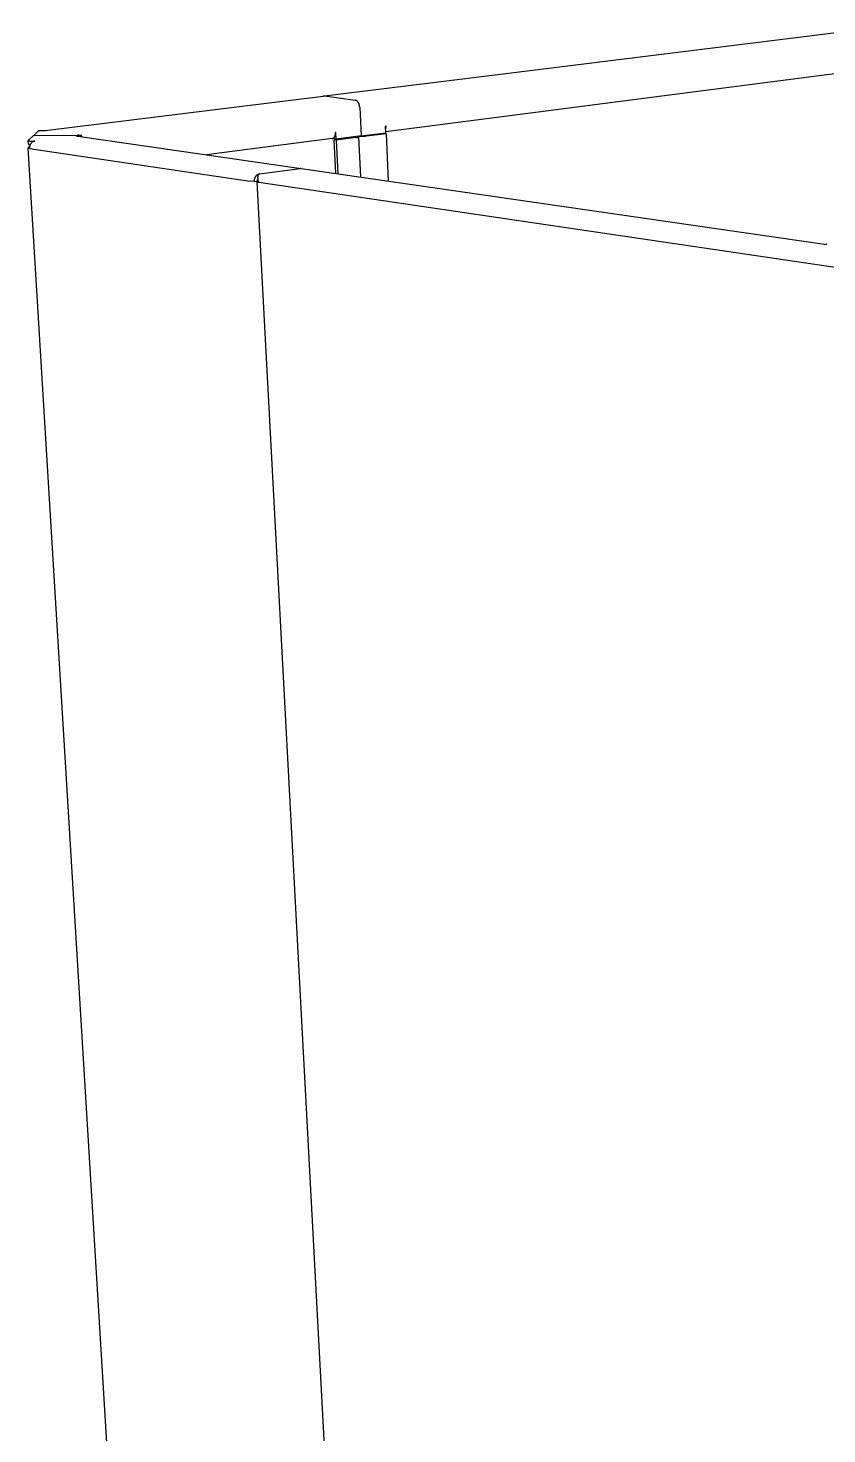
# Model space of a CAD drawing. Header units: millimetres. Extents: x -1480 to 5249, y -840 to 3860.
# Drawn here: x -692 to -370, y 603 to 1171 of the extents above; entities that cross this region are included whole.
import ezdxf

# ---------------------------------------------------------------- set-up
doc = ezdxf.new("R2010")
doc.units = ezdxf.units.MM
doc.header["$MEASUREMENT"] = 0
doc.layers.add('Domyslna', color=7, linetype='Continuous', true_color=0x000000)
doc.layers.add('Utwórz2D linie widoczne', color=7, linetype='Continuous', true_color=0x000000)

msp = doc.modelspace()

# ---------------------------------------------------------------- linework, layer by layer
at = {"layer": 'Domyslna'}
for p, q in [((-691.84, 1122.62), (-602.88, 1109.53)), ((-599.26, 1109), (-150.85, 1043.03))]:
    msp.add_line(p, q, dxfattribs=at)
at = {"layer": 'Utwórz2D linie widoczne'}
for p, q in [((-512.48, 1151.41), (-352.04, 1171.32)), ((-338.67, 1156.4), (-498.91, 1135.78)), ((-572.7, 1143.94), (-512.48, 1151.41)), ((-685.48, 1129.95), (-573.16, 1143.88)), ((-573.16, 1143.88), (-573.06, 1143.89)), ((-573.06, 1143.89), (-572.96, 1143.9)), ((-572.96, 1143.9), (-572.86, 1143.91)), ((-572.86, 1143.91), (-572.76, 1143.91)), ((-572.76, 1143.91), (-572.66, 1143.91)), ((-572.75, 1143.91), (-572.73, 1143.93)), ((-572.72, 1143.93), (-572.73, 1143.93)), ((-572.73, 1143.93), (-572.73, 1143.93)), ((-572.71, 1143.94), (-572.72, 1143.94)), ((-572.72, 1143.94), (-572.72, 1143.94)), ((-572.72, 1143.94), (-572.72, 1143.94)), ((-572.72, 1143.94), (-572.72, 1143.93)), ((-572.72, 1143.93), (-572.72, 1143.93)), ((-572.7, 1143.94), (-572.71, 1143.94)), ((-572.71, 1143.94), (-572.71, 1143.94)), ((-572.71, 1143.94), (-572.71, 1143.94)), ((-572.71, 1143.94), (-572.71, 1143.94)), ((-572.71, 1143.94), (-572.71, 1143.94)), ((-572.7, 1143.93), (-572.7, 1143.94)), ((-572.69, 1143.93), (-572.7, 1143.93)), ((-572.7, 1143.93), (-572.7, 1143.93)), ((-572.7, 1143.93), (-572.7, 1143.93)), ((-572.7, 1143.93), (-572.7, 1143.93)), ((-572.68, 1143.93), (-572.69, 1143.93)), ((-572.69, 1143.93), (-572.69, 1143.93)), ((-572.69, 1143.93), (-572.69, 1143.93)), ((-572.69, 1143.93), (-572.69, 1143.93)), ((-572.69, 1143.93), (-572.69, 1143.93)), ((-572.68, 1143.92), (-572.68, 1143.93)), ((-572.68, 1143.93), (-572.68, 1143.93)), ((-572.68, 1143.93), (-572.68, 1143.93)), ((-572.68, 1143.93), (-572.68, 1143.93)), ((-572.67, 1143.92), (-572.68, 1143.92)), ((-572.68, 1143.92), (-572.68, 1143.92)), ((-572.67, 1143.91), (-572.67, 1143.92)), ((-572.67, 1143.92), (-572.67, 1143.92)), ((-572.67, 1143.92), (-572.67, 1143.92)), ((-572.67, 1143.92), (-572.67, 1143.92)), ((-572.67, 1143.92), (-572.67, 1143.92)), ((-572.67, 1143.92), (-572.67, 1143.92)), ((-572.66, 1143.91), (-572.67, 1143.91)), ((-572.67, 1143.91), (-572.67, 1143.91)), ((-572.66, 1143.91), (-560.3, 1142.23)), ((-572.66, 1143.91), (-572.66, 1143.91)), ((-572.66, 1143.91), (-572.66, 1143.91)), ((-560.26, 1142.22), (-560.3, 1142.23)), ((-560.22, 1142.21), (-560.26, 1142.22)), ((-560.18, 1142.21), (-560.22, 1142.21)), ((-560.14, 1142.2), (-560.18, 1142.21)), ((-560.1, 1142.18), (-560.14, 1142.2)), ((-560.06, 1142.17), (-560.1, 1142.18)), ((-560.02, 1142.16), (-560.06, 1142.17)), ((-559.98, 1142.14), (-560.02, 1142.16)), ((-559.94, 1142.12), (-559.98, 1142.14)), ((-559.9, 1142.1), (-559.94, 1142.12)), ((-559.86, 1142.08), (-559.9, 1142.1)), ((-559.82, 1142.06), (-559.86, 1142.08)), ((-559.78, 1142.03), (-559.82, 1142.06)), ((-559.74, 1142.01), (-559.78, 1142.03)), ((-559.7, 1141.98), (-559.74, 1142.01)), ((-559.66, 1141.95), (-559.7, 1141.98)), ((-559.61, 1141.92), (-559.66, 1141.95)), ((-559.57, 1141.89), (-559.61, 1141.92)), ((-559.53, 1141.85), (-559.57, 1141.89)), ((-559.49, 1141.82), (-559.53, 1141.85)), ((-559.45, 1141.78), (-559.49, 1141.82)), ((-559.41, 1141.74), (-559.45, 1141.78)), ((-559.37, 1141.7), (-559.41, 1141.74)), ((-559.33, 1141.66), (-559.37, 1141.7)), ((-559.3, 1141.61), (-559.33, 1141.66)), ((-559.26, 1141.57), (-559.3, 1141.61)), ((-559.22, 1141.52), (-559.26, 1141.57)), ((-559.18, 1141.47), (-559.22, 1141.52)), ((-559.15, 1141.43), (-559.18, 1141.47)), ((-559.11, 1141.37), (-559.15, 1141.43)), ((-559.08, 1141.32), (-559.11, 1141.37)), ((-559.04, 1141.27), (-559.08, 1141.32)), ((-559.01, 1141.21), (-559.04, 1141.27)), ((-558.98, 1141.16), (-559.01, 1141.21)), ((-558.94, 1141.1), (-558.98, 1141.16)), ((-558.91, 1141.04), (-558.94, 1141.1)), ((-558.88, 1140.99), (-558.91, 1141.04)), ((-558.85, 1140.93), (-558.88, 1140.99)), ((-558.82, 1140.87), (-558.85, 1140.93)), ((-558.8, 1140.81), (-558.82, 1140.87)), ((-558.74, 1140.68), (-558.8, 1140.81)), ((-558.7, 1140.56), (-558.74, 1140.68)), ((-558.65, 1140.43), (-558.7, 1140.56)), ((-558.61, 1140.3), (-558.65, 1140.43)), ((-558.58, 1140.17), (-558.61, 1140.3)), ((-558.55, 1140.04), (-558.58, 1140.17)), ((-558.52, 1139.91), (-558.55, 1140.04)), ((-558.5, 1139.78), (-558.52, 1139.91)), ((-558.48, 1139.66), (-558.5, 1139.78)), ((-558.46, 1139.53), (-558.48, 1139.66)), ((-558.45, 1139.41), (-558.46, 1139.53)), ((-558.44, 1139.29), (-558.45, 1139.41)), ((-558.44, 1139.29), (-557.87, 1127.76)), ((-547.99, 1131.75), (-547.82, 1131.77)), ((-547.85, 1129.05), (-547.99, 1131.75)), ((-547.93, 1130.63), (-547.9, 1130.75)), ((-547.9, 1130.75), (-547.88, 1130.88)), ((-547.88, 1130.88), (-547.85, 1131)), ((-498.91, 1135.78), (-547.87, 1129.47)), ((-547.85, 1131), (-547.84, 1131.13)), ((-547.84, 1131.13), (-547.83, 1131.26)), ((-547.83, 1131.26), (-547.82, 1131.39)), ((-547.81, 1131.64), (-547.82, 1131.77)), ((-547.82, 1131.39), (-547.81, 1131.51)), ((-547.81, 1131.51), (-547.81, 1131.64)), ((-692.27, 1124.38), (-692.36, 1125.84)), ((-690.35, 1127.78), (-692.35, 1125.88)), ((-692.35, 1125.88), (-692.35, 1125.87)), ((-692.35, 1125.87), (-692.35, 1125.86)), ((-692.35, 1125.86), (-692.34, 1125.86)), ((-692.34, 1125.86), (-692.34, 1125.85)), ((-692.34, 1125.85), (-692.34, 1125.84)), ((-692.34, 1125.84), (-692.34, 1125.84)), ((-692.34, 1125.84), (-692.33, 1125.83)), ((-692.33, 1125.83), (-692.33, 1125.82)), ((-692.33, 1125.82), (-692.33, 1125.82)), ((-692.33, 1125.82), (-692.32, 1125.81)), ((-692.32, 1125.81), (-692.32, 1125.81)), ((-692.32, 1125.81), (-692.32, 1125.8)), ((-692.32, 1125.8), (-692.31, 1125.79)), ((-692.31, 1125.79), (-692.31, 1125.79)), ((-692.31, 1125.79), (-692.3, 1125.78)), ((-692.3, 1125.78), (-692.3, 1125.78)), ((-692.3, 1125.78), (-692.29, 1125.77)), ((-692.29, 1125.77), (-692.29, 1125.77)), ((-692.29, 1125.77), (-692.28, 1125.76)), ((-692.28, 1125.76), (-692.28, 1125.76)), ((-692.28, 1125.76), (-692.27, 1125.76)), ((-692.27, 1125.76), (-692.27, 1125.75)), ((-692.27, 1125.75), (-692.26, 1125.75)), ((-692.26, 1125.75), (-692.26, 1125.74)), ((-692.26, 1125.74), (-692.25, 1125.74)), ((-692.25, 1125.74), (-692.24, 1125.74)), ((-692.24, 1125.74), (-692.24, 1125.74)), ((-692.24, 1125.74), (-692.23, 1125.73)), ((-692.23, 1125.73), (-692.22, 1125.73)), ((-692.22, 1125.73), (-692.22, 1125.73)), ((-692.22, 1125.73), (-692.21, 1125.73)), ((-692.21, 1125.73), (-692.2, 1125.72)), ((-692.2, 1125.72), (-692.2, 1125.72)), ((-692.2, 1125.72), (-692.19, 1125.72)), ((-692.19, 1125.72), (-692.18, 1125.72)), ((-692.18, 1125.72), (-692.18, 1125.72)), ((-692.18, 1125.72), (-692.17, 1125.72)), ((-692.17, 1125.72), (-692.16, 1125.72)), ((-692.16, 1125.72), (-692.16, 1125.72)), ((-692.16, 1125.72), (-692.15, 1125.72)), ((-692.15, 1125.72), (-692.14, 1125.72)), ((-692.14, 1125.72), (-692.14, 1125.72)), ((-692.14, 1125.72), (-692.13, 1125.72)), ((-692.13, 1125.72), (-692.12, 1125.72)), ((-692.12, 1125.72), (-692.11, 1125.72)), ((-692.11, 1125.72), (-692.11, 1125.72)), ((-692.11, 1125.72), (-692.1, 1125.72)), ((-692.1, 1125.72), (-692.09, 1125.73)), ((-692.09, 1125.73), (-692.09, 1125.73)), ((-692.09, 1125.73), (-692.08, 1125.73)), ((-692.08, 1125.73), (-692.07, 1125.74)), ((-692.08, 1125.73), (-692.08, 1125.73)), ((-692.07, 1125.74), (-692.06, 1125.74)), ((-692.06, 1125.74), (-691.87, 1125.72)), ((-691.87, 1125.72), (-691.67, 1125.7)), ((-691.67, 1125.7), (-691.47, 1125.69)), ((-691.47, 1125.69), (-691.27, 1125.69)), ((-691.27, 1125.69), (-691.07, 1125.69)), ((-691.2, 1124.8), (-691.27, 1124.72)), ((-691.14, 1124.87), (-691.2, 1124.8)), ((-691.07, 1124.94), (-691.14, 1124.87)), ((-691.07, 1125.69), (-689.74, 1125.7)), ((-691, 1125.01), (-691.07, 1124.94)), ((-690.93, 1125.07), (-691, 1125.01)), ((-690.86, 1125.14), (-690.93, 1125.07)), ((-690.78, 1125.2), (-690.86, 1125.14)), ((-690.71, 1125.26), (-690.78, 1125.2)), ((-690.63, 1125.31), (-690.71, 1125.26)), ((-690.54, 1125.36), (-690.63, 1125.31)), ((-690.46, 1125.41), (-690.54, 1125.36)), ((-690.37, 1125.46), (-690.46, 1125.41)), ((-690.29, 1125.5), (-690.37, 1125.46)), ((-671.18, 1127.94), (-690.35, 1127.78)), ((-688.33, 1129.71), (-690.31, 1127.82)), ((-671.14, 1127.98), (-690.31, 1127.82)), ((-690.31, 1127.82), (-690.31, 1127.78)), ((-690.2, 1125.54), (-690.29, 1125.5)), ((-690.11, 1125.58), (-690.2, 1125.54)), ((-690.02, 1125.62), (-690.11, 1125.58)), ((-689.93, 1125.65), (-690.02, 1125.62)), ((-689.83, 1125.68), (-689.93, 1125.65)), ((-689.74, 1125.7), (-689.83, 1125.68)), ((-688.28, 1129.73), (-688.33, 1129.71)), ((-688.24, 1129.75), (-688.28, 1129.73)), ((-688.19, 1129.77), (-688.24, 1129.75)), ((-688.14, 1129.78), (-688.19, 1129.77)), ((-688.1, 1129.8), (-688.14, 1129.78)), ((-688.05, 1129.81), (-688.1, 1129.8)), ((-688, 1129.82), (-688.05, 1129.81)), ((-687.95, 1129.83), (-688, 1129.82)), ((-687.9, 1129.84), (-687.95, 1129.83)), ((-687.85, 1129.84), (-687.9, 1129.84)), ((-687.8, 1129.85), (-687.85, 1129.84)), ((-687.75, 1129.85), (-687.8, 1129.85)), ((-687.75, 1129.85), (-687.48, 1129.88)), ((-687.48, 1129.88), (-687.2, 1129.9)), ((-687.2, 1129.9), (-686.93, 1129.91)), ((-686.93, 1129.91), (-686.65, 1129.92)), ((-686.65, 1129.92), (-685.33, 1129.93)), ((-685.64, 1129.92), (-685.61, 1129.93)), ((-685.61, 1129.93), (-685.57, 1129.93)), ((-685.57, 1129.93), (-685.54, 1129.94)), ((-685.54, 1129.94), (-685.5, 1129.94)), ((-685.5, 1129.94), (-685.47, 1129.94)), ((-685.47, 1129.94), (-685.43, 1129.94)), ((-685.43, 1129.94), (-685.4, 1129.94)), ((-685.4, 1129.94), (-685.36, 1129.93)), ((-685.36, 1129.93), (-685.33, 1129.93)), ((-672.93, 1127.67), (-671.1, 1127.9)), ((-672.89, 1127.66), (-672.93, 1127.67)), ((-672.89, 1127.66), (-672.83, 1127.67)), ((-672.83, 1127.67), (-672.76, 1127.68)), ((-672.76, 1127.68), (-672.7, 1127.68)), ((-672.7, 1127.68), (-672.64, 1127.68)), ((-672.64, 1127.68), (-672.58, 1127.68)), ((-672.58, 1127.68), (-672.52, 1127.67)), ((-672.52, 1127.67), (-672.46, 1127.67)), ((-672.46, 1127.67), (-672.4, 1127.66)), ((-672.4, 1127.66), (-582.16, 1114.6)), ((-672.31, 1128.23), (-672.37, 1128.23)), ((-672.37, 1128.23), (-670.97, 1128.02)), ((-672.31, 1128.23), (-672.31, 1128.22)), ((-672.27, 1128.23), (-672.31, 1128.23)), ((-672.23, 1128.22), (-672.27, 1128.23)), ((-672.2, 1128.21), (-672.23, 1128.22)), ((-672.16, 1128.2), (-672.2, 1128.21)), ((-672.12, 1128.19), (-672.16, 1128.2)), ((-671.06, 1127.93), (-671.18, 1127.94)), ((-671.14, 1127.98), (-671.01, 1127.99)), ((-671.1, 1127.9), (-671.08, 1127.9)), ((-671.08, 1127.9), (-671.07, 1127.9)), ((-671.07, 1127.9), (-671.06, 1127.91)), ((-671.05, 1127.93), (-671.06, 1127.93)), ((-671.06, 1127.93), (-671.06, 1127.93)), ((-671.06, 1127.91), (-671.05, 1127.91)), ((-671.04, 1127.93), (-671.05, 1127.93)), ((-671.05, 1127.93), (-671.05, 1127.93)), ((-671.05, 1127.91), (-671.05, 1127.91)), ((-671.05, 1127.91), (-671.04, 1127.91)), ((-671.03, 1127.93), (-671.04, 1127.93)), ((-671.04, 1127.93), (-671.04, 1127.93)), ((-671.04, 1127.93), (-671.04, 1127.93)), ((-671.04, 1127.93), (-671.04, 1127.93)), ((-671.04, 1127.91), (-671.04, 1127.91)), ((-671.04, 1127.91), (-671.04, 1127.91)), ((-671.04, 1127.91), (-671.04, 1127.91)), ((-671.04, 1127.91), (-671.03, 1127.91)), ((-671.02, 1127.93), (-671.03, 1127.93)), ((-671.03, 1127.93), (-671.03, 1127.93)), ((-671.03, 1127.93), (-671.03, 1127.93)), ((-671.03, 1127.93), (-671.03, 1127.93)), ((-671.03, 1127.93), (-671.03, 1127.93)), ((-671.03, 1127.93), (-671.03, 1127.93)), ((-671.03, 1127.93), (-671.03, 1127.93)), ((-671.03, 1127.93), (-671.03, 1127.93)), ((-671.03, 1127.93), (-671.03, 1127.93)), ((-671.03, 1127.93), (-671.03, 1127.93)), ((-671.03, 1127.93), (-671.03, 1127.93)), ((-671.03, 1127.93), (-671.03, 1127.93)), ((-671.03, 1127.91), (-671.03, 1127.92)), ((-671.03, 1127.92), (-671.03, 1127.92)), ((-671.03, 1127.92), (-671.03, 1127.92)), ((-671.03, 1127.92), (-671.03, 1127.92)), ((-671.03, 1127.92), (-671.03, 1127.92)), ((-671.03, 1127.92), (-671.03, 1127.92)), ((-671.03, 1127.92), (-671.03, 1127.92)), ((-671.03, 1127.92), (-671.02, 1127.92)), ((-671.03, 1127.91), (-671.03, 1127.91)), ((-671.03, 1127.91), (-671.03, 1127.91)), ((-671.03, 1127.91), (-671.03, 1127.91)), ((-671.03, 1127.91), (-671.03, 1127.91)), ((-671.03, 1127.91), (-671.03, 1127.91)), ((-671.02, 1127.92), (-671.02, 1127.93)), ((-671.02, 1127.93), (-671.02, 1127.93)), ((-671.02, 1127.92), (-671.02, 1127.92)), ((-671.02, 1127.92), (-671.02, 1127.92)), ((-671.02, 1127.92), (-671.02, 1127.92)), ((-671.02, 1127.92), (-671.02, 1127.92)), ((-671.02, 1127.92), (-671.02, 1127.92)), ((-671.02, 1127.92), (-671.02, 1127.92)), ((-671.02, 1127.92), (-671.02, 1127.92)), ((-671.02, 1127.92), (-671.02, 1127.92)), ((-671.02, 1127.92), (-671.02, 1127.92)), ((-671.02, 1127.92), (-671.02, 1127.92)), ((-671.02, 1127.92), (-671.02, 1127.92)), ((-671.02, 1127.92), (-671.02, 1127.92)), ((-671.02, 1127.92), (-671.02, 1127.92)), ((-671.02, 1127.92), (-671.02, 1127.92)), ((-671.02, 1127.92), (-671.02, 1127.92)), ((-671.02, 1127.92), (-671.02, 1127.92)), ((-671.02, 1127.92), (-671.02, 1127.92)), ((-671.02, 1127.92), (-671.02, 1127.92)), ((-671.02, 1127.92), (-671.02, 1127.92)), ((-671.02, 1127.92), (-671.02, 1127.92)), ((-671.02, 1127.92), (-671.02, 1127.92)), ((-671.02, 1127.92), (-671.02, 1127.92)), ((-671.02, 1127.92), (-671.02, 1127.92)), ((-671.02, 1127.92), (-671.02, 1127.92)), ((-671.02, 1127.92), (-671.02, 1127.92)), ((-671.02, 1127.92), (-671.02, 1127.92)), ((-671.02, 1127.92), (-671.02, 1127.92)), ((-671.02, 1127.92), (-671.02, 1127.92)), ((-671.02, 1127.92), (-671.02, 1127.92)), ((-671.02, 1127.92), (-671.02, 1127.92)), ((-671.02, 1127.92), (-671.02, 1127.92)), ((-671.02, 1127.92), (-671.02, 1127.92)), ((-671.02, 1127.92), (-671.02, 1127.92)), ((-671.02, 1127.92), (-671.02, 1127.92)), ((-671.02, 1127.92), (-671.02, 1127.92)), ((-671.02, 1127.92), (-671.02, 1127.92)), ((-671.02, 1127.92), (-671.02, 1127.92)), ((-671.02, 1127.92), (-671.02, 1127.92)), ((-671.02, 1127.92), (-671.02, 1127.92)), ((-671.02, 1127.92), (-671.02, 1127.92)), ((-671.02, 1127.92), (-671.02, 1127.92)), ((-671.02, 1127.92), (-671.02, 1127.92)), ((-671.02, 1127.92), (-671.02, 1127.92)), ((-671.02, 1127.92), (-671.02, 1127.92)), ((-671.02, 1127.92), (-671.02, 1127.92)), ((-671.02, 1127.92), (-671.02, 1127.92)), ((-671.02, 1127.92), (-671.02, 1127.92)), ((-671.02, 1127.92), (-671.02, 1127.92)), ((-671.02, 1127.92), (-671.02, 1127.92)), ((-671.02, 1127.92), (-671.02, 1127.92)), ((-671.02, 1127.92), (-670.99, 1127.46)), ((-670.99, 1127.99), (-671.01, 1127.99)), ((-670.98, 1127.99), (-670.99, 1127.99)), ((-670.97, 1127.99), (-670.98, 1127.99)), ((-670.97, 1128.02), (-670.97, 1128.02)), ((-670.97, 1128.02), (-670.96, 1128.02)), ((-670.96, 1128), (-670.97, 1127.99)), ((-670.96, 1128.02), (-670.96, 1128.02)), ((-670.96, 1128.02), (-670.95, 1128.02)), ((-670.95, 1128), (-670.96, 1128)), ((-670.96, 1128), (-670.96, 1128)), ((-670.95, 1128.02), (-670.95, 1128.02)), ((-670.95, 1128.02), (-670.95, 1128.02)), ((-670.95, 1128.02), (-670.95, 1128.02)), ((-670.95, 1128.02), (-670.94, 1128.02)), ((-670.94, 1128), (-670.95, 1128)), ((-670.95, 1128), (-670.95, 1128)), ((-670.95, 1128), (-670.95, 1128)), ((-670.95, 1128), (-670.95, 1128)), ((-670.95, 1128), (-670.95, 1128)), ((-670.94, 1128.02), (-670.94, 1128.02)), ((-670.94, 1128.02), (-670.94, 1128.02)), ((-670.94, 1128.02), (-670.94, 1128.02)), ((-670.94, 1128.02), (-670.94, 1128.02)), ((-670.94, 1128.02), (-670.94, 1128.02)), ((-670.94, 1128.02), (-670.94, 1128.02)), ((-670.94, 1128.02), (-670.94, 1128.02)), ((-670.94, 1128.02), (-670.94, 1128.01)), ((-670.94, 1128.01), (-670.94, 1128.01)), ((-670.94, 1128.01), (-670.94, 1128.01)), ((-670.94, 1128.01), (-670.94, 1128.01)), ((-670.94, 1128.01), (-670.94, 1128.01)), ((-670.94, 1128.01), (-670.94, 1128.01)), ((-670.94, 1128.01), (-670.93, 1128.01)), ((-670.93, 1128.01), (-670.94, 1128.01)), ((-670.94, 1128.01), (-670.94, 1128.01)), ((-670.94, 1128.01), (-670.94, 1128.01)), ((-670.94, 1128.01), (-670.94, 1128.01)), ((-670.94, 1128.01), (-670.94, 1128.01)), ((-670.94, 1128.01), (-670.94, 1128)), ((-670.94, 1128), (-670.94, 1128)), ((-670.94, 1128), (-670.94, 1128)), ((-670.94, 1128), (-670.94, 1128)), ((-670.94, 1128), (-670.94, 1128)), ((-670.94, 1128), (-670.94, 1128)), ((-670.94, 1128), (-670.94, 1128)), ((-670.94, 1128), (-670.94, 1128)), ((-670.94, 1128), (-670.94, 1128)), ((-670.93, 1128.01), (-670.93, 1128.01)), ((-670.93, 1128.01), (-670.93, 1128.01)), ((-670.93, 1128.01), (-670.93, 1128.01)), ((-670.93, 1128.01), (-670.93, 1128.01)), ((-670.93, 1128.01), (-670.93, 1128.01)), ((-670.93, 1128.01), (-670.93, 1128.01)), ((-670.93, 1128.01), (-670.93, 1128.01)), ((-670.93, 1128.01), (-670.93, 1128.01)), ((-670.93, 1128.01), (-670.93, 1128.01)), ((-670.93, 1128.01), (-670.93, 1128.01)), ((-670.93, 1128.01), (-670.93, 1128.01)), ((-670.93, 1128.01), (-670.93, 1128.01)), ((-670.93, 1128.01), (-670.93, 1128.01)), ((-670.93, 1128.01), (-670.93, 1128.01)), ((-670.93, 1128.01), (-670.93, 1128.01)), ((-670.93, 1128.01), (-670.93, 1128.01)), ((-670.93, 1128.01), (-670.93, 1128.01)), ((-670.93, 1128.01), (-670.93, 1128.01)), ((-670.93, 1128.01), (-670.93, 1128.01)), ((-670.93, 1128.01), (-670.93, 1128.01)), ((-670.93, 1128.01), (-670.93, 1128.01)), ((-670.93, 1128.01), (-670.93, 1128.01)), ((-670.93, 1128.01), (-670.93, 1128.01)), ((-670.93, 1128.01), (-670.93, 1128.01)), ((-670.93, 1128.01), (-670.93, 1128.01)), ((-670.93, 1128.01), (-670.93, 1128.01)), ((-670.93, 1128.01), (-670.93, 1128.01)), ((-670.93, 1128.01), (-670.93, 1128.01)), ((-670.93, 1128.01), (-670.93, 1128.01)), ((-670.93, 1128.01), (-670.93, 1128.01)), ((-670.93, 1128.01), (-670.93, 1128.01)), ((-670.93, 1128.01), (-670.93, 1128.01)), ((-670.93, 1128.01), (-670.93, 1128.01)), ((-670.93, 1128.01), (-670.93, 1128.01)), ((-670.93, 1128.01), (-670.93, 1128.01)), ((-670.93, 1128.01), (-670.93, 1128.01)), ((-670.93, 1128.01), (-670.93, 1128.01)), ((-670.93, 1128.01), (-670.93, 1128.01)), ((-670.93, 1128.01), (-670.93, 1128.01)), ((-670.93, 1128.01), (-670.93, 1128.01)), ((-670.93, 1128.01), (-670.93, 1128.01)), ((-670.93, 1128.01), (-670.93, 1128.01)), ((-670.93, 1128.01), (-670.93, 1128.01)), ((-670.93, 1128.01), (-670.93, 1128.01)), ((-670.93, 1128.01), (-670.93, 1128.01)), ((-670.93, 1128.01), (-670.93, 1128.01)), ((-670.93, 1128.01), (-670.93, 1128.01)), ((-670.93, 1128.01), (-670.93, 1128.01)), ((-670.93, 1128.01), (-670.9, 1127.44)), ((-569.54, 1126.68), (-620.41, 1120.13)), ((-569.54, 1126.68), (-569.51, 1126.69)), ((-569.51, 1126.69), (-569.47, 1126.69)), ((-569.47, 1126.69), (-569.44, 1126.7)), ((-569.44, 1126.7), (-569.4, 1126.71)), ((-569.4, 1126.71), (-569.37, 1126.72)), ((-569.37, 1126.72), (-569.33, 1126.73)), ((-569.33, 1126.73), (-569.3, 1126.75)), ((-569.3, 1126.75), (-569.26, 1126.76)), ((-569.26, 1126.76), (-569.23, 1126.77)), ((-569.23, 1126.77), (-569.19, 1126.79)), ((-569.19, 1126.79), (-569.16, 1126.81)), ((-569.16, 1126.81), (-569.13, 1126.83)), ((-569.13, 1126.83), (-569.09, 1126.85)), ((-569.09, 1126.85), (-569.06, 1126.87)), ((-569.06, 1126.87), (-569.03, 1126.89)), ((-569.03, 1126.89), (-569, 1126.92)), ((-569, 1126.92), (-568.96, 1126.94)), ((-568.96, 1126.94), (-568.93, 1126.97)), ((-568.93, 1126.97), (-568.9, 1127)), ((-568.9, 1127), (-568.87, 1127.03)), ((-568.87, 1127.03), (-568.84, 1127.06)), ((-568.84, 1126.59), (-568.87, 1127.04)), ((-568.84, 1127.06), (-568.81, 1127.09)), ((-567.94, 1126.47), (-568.84, 1126.59)), ((-568.82, 1126.16), (-560.88, 1127.19)), ((-567.92, 1126.04), (-568.82, 1126.16)), ((-568.14, 1112.57), (-568.82, 1126.16)), ((-568.81, 1127.09), (-568.78, 1127.13)), ((-568.78, 1127.13), (-568.75, 1127.16)), ((-568.75, 1127.16), (-568.73, 1127.2)), ((-568.73, 1127.2), (-568.7, 1127.24)), ((-568.7, 1127.24), (-568.67, 1127.27)), ((-568.67, 1127.27), (-568.65, 1127.31)), ((-568.65, 1127.31), (-568.62, 1127.36)), ((-568.62, 1127.36), (-568.6, 1127.4)), ((-568.6, 1127.4), (-568.57, 1127.44)), ((-568.57, 1127.44), (-568.55, 1127.48)), ((-568.55, 1127.48), (-568.53, 1127.53)), ((-568.53, 1127.53), (-568.51, 1127.57)), ((-568.51, 1127.57), (-568.49, 1127.62)), ((-568.49, 1127.62), (-568.47, 1127.67)), ((-568.47, 1127.67), (-568.45, 1127.72)), ((-568.45, 1127.72), (-568.43, 1127.76)), ((-568.43, 1127.76), (-568.41, 1127.81)), ((-568.41, 1127.81), (-568.39, 1127.86)), ((-568.39, 1127.86), (-568.38, 1127.91)), ((-568.38, 1127.91), (-568.36, 1127.97)), ((-568.36, 1127.97), (-568.35, 1128.02)), ((-568.35, 1128.02), (-568.34, 1128.07)), ((-568.34, 1128.07), (-568.31, 1128.18)), ((-568.31, 1128.18), (-568.29, 1128.28)), ((-568.29, 1128.28), (-568.28, 1128.39)), ((-568.28, 1128.39), (-568.26, 1128.5)), ((-568.26, 1128.5), (-568.25, 1128.61)), ((-568.25, 1128.61), (-568.24, 1128.72)), ((-568.08, 1129.17), (-568.24, 1129.15)), ((-568.24, 1129.05), (-568.24, 1129.15)), ((-568.24, 1128.94), (-568.24, 1129.05)), ((-568.24, 1128.83), (-568.24, 1128.94)), ((-568.24, 1128.72), (-568.24, 1128.83)), ((-567.94, 1126.47), (-568.08, 1129.17)), ((-557.87, 1127.76), (-567.94, 1126.47)), ((-559.97, 1127.06), (-567.92, 1126.04)), ((-567.92, 1126.04), (-567.23, 1112.44)), ((-567.58, 1126.37), (-567.59, 1126.32)), ((-567.56, 1126.42), (-567.58, 1126.37)), ((-567.53, 1126.47), (-567.56, 1126.42)), ((-567.51, 1126.52), (-567.53, 1126.47)), ((-566.46, 1126.52), (-566.48, 1126.47)), ((-566.44, 1126.57), (-566.46, 1126.52)), ((-566.42, 1126.62), (-566.44, 1126.57)), ((-566.39, 1126.66), (-566.42, 1126.62)), ((-565.89, 1126.68), (-565.93, 1126.72)), ((-565.86, 1126.64), (-565.89, 1126.68)), ((-565.82, 1126.6), (-565.86, 1126.64)), ((-565.79, 1126.56), (-565.82, 1126.6)), ((-560.8, 1127.2), (-560.88, 1127.19)), ((-560.72, 1127.21), (-560.8, 1127.2)), ((-560.65, 1127.22), (-560.72, 1127.21)), ((-560.59, 1127.24), (-560.65, 1127.22)), ((-560.56, 1127.25), (-560.59, 1127.24)), ((-560.57, 1127.41), (-560.55, 1127.41)), ((-560.53, 1127.25), (-560.56, 1127.25)), ((-560.55, 1127.41), (-560.52, 1127.4)), ((-560.51, 1127.26), (-560.53, 1127.25)), ((-560.52, 1127.4), (-560.5, 1127.4)), ((-560.5, 1127.26), (-560.51, 1127.26)), ((-560.5, 1127.4), (-560.49, 1127.39)), ((-560.49, 1127.27), (-560.5, 1127.26)), ((-560.49, 1127.39), (-560.48, 1127.39)), ((-560.48, 1127.27), (-560.49, 1127.27)), ((-560.48, 1127.39), (-560.47, 1127.39)), ((-560.47, 1127.28), (-560.48, 1127.27)), ((-560.47, 1127.39), (-560.46, 1127.38)), ((-560.46, 1127.28), (-560.47, 1127.28)), ((-560.46, 1127.38), (-560.45, 1127.38)), ((-560.45, 1127.28), (-560.46, 1127.28)), ((-560.45, 1127.38), (-560.44, 1127.38)), ((-560.44, 1127.29), (-560.45, 1127.28)), ((-560.44, 1127.38), (-560.44, 1127.37)), ((-560.44, 1127.37), (-560.44, 1127.37)), ((-560.44, 1127.37), (-560.43, 1127.37)), ((-560.43, 1127.29), (-560.44, 1127.29)), ((-560.44, 1127.29), (-560.44, 1127.29)), ((-560.43, 1127.37), (-560.43, 1127.37)), ((-560.43, 1127.37), (-560.43, 1127.37)), ((-560.43, 1127.37), (-560.42, 1127.37)), ((-560.42, 1127.3), (-560.43, 1127.3)), ((-560.43, 1127.3), (-560.43, 1127.29)), ((-560.43, 1127.29), (-560.43, 1127.29)), ((-560.42, 1127.37), (-560.42, 1127.36)), ((-560.42, 1127.36), (-560.42, 1127.36)), ((-560.42, 1127.36), (-560.41, 1127.36)), ((-560.41, 1127.31), (-560.42, 1127.3)), ((-560.42, 1127.3), (-560.42, 1127.3)), ((-560.42, 1127.3), (-560.42, 1127.3)), ((-560.42, 1127.3), (-560.42, 1127.3)), ((-560.41, 1127.36), (-560.41, 1127.36)), ((-560.41, 1127.36), (-560.41, 1127.36)), ((-560.41, 1127.36), (-560.41, 1127.36)), ((-560.41, 1127.36), (-560.41, 1127.36)), ((-560.41, 1127.36), (-560.41, 1127.36)), ((-560.41, 1127.36), (-560.41, 1127.35)), ((-560.41, 1127.35), (-560.41, 1127.35)), ((-560.41, 1127.35), (-560.41, 1127.35)), ((-560.41, 1127.35), (-560.41, 1127.35)), ((-560.41, 1127.35), (-560.4, 1127.35)), ((-560.4, 1127.31), (-560.41, 1127.31)), ((-560.41, 1127.31), (-560.41, 1127.31)), ((-560.41, 1127.31), (-560.41, 1127.31)), ((-560.41, 1127.31), (-560.41, 1127.31)), ((-560.41, 1127.31), (-560.41, 1127.31)), ((-560.41, 1127.31), (-560.41, 1127.31)), ((-560.41, 1127.31), (-560.41, 1127.31)), ((-560.41, 1127.31), (-560.41, 1127.31)), ((-560.4, 1127.35), (-560.4, 1127.35)), ((-560.4, 1127.35), (-560.4, 1127.35)), ((-560.4, 1127.35), (-560.4, 1127.35)), ((-560.4, 1127.35), (-560.4, 1127.35)), ((-560.4, 1127.35), (-560.4, 1127.35)), ((-560.4, 1127.35), (-560.4, 1127.34)), ((-560.4, 1127.34), (-560.4, 1127.34)), ((-560.4, 1127.34), (-560.4, 1127.34)), ((-560.4, 1127.34), (-560.4, 1127.34)), ((-560.4, 1127.34), (-560.4, 1127.34)), ((-560.4, 1127.34), (-560.4, 1127.34)), ((-560.4, 1127.34), (-560.4, 1127.34)), ((-560.4, 1127.34), (-560.4, 1127.34)), ((-560.4, 1127.34), (-560.4, 1127.34)), ((-560.4, 1127.34), (-560.4, 1127.34)), ((-560.4, 1127.34), (-560.4, 1127.34)), ((-560.4, 1127.34), (-560.4, 1127.33)), ((-560.4, 1127.33), (-560.4, 1127.33)), ((-560.4, 1127.33), (-560.4, 1127.33)), ((-560.4, 1127.33), (-560.4, 1127.33)), ((-560.4, 1127.33), (-560.4, 1127.33)), ((-560.4, 1127.33), (-560.4, 1127.33)), ((-560.4, 1127.33), (-560.4, 1127.33)), ((-560.4, 1127.33), (-560.4, 1127.33)), ((-560.4, 1127.33), (-560.4, 1127.33)), ((-560.4, 1127.33), (-560.4, 1127.33)), ((-560.4, 1127.33), (-560.4, 1127.32)), ((-560.4, 1127.32), (-560.4, 1127.32)), ((-560.4, 1127.32), (-560.4, 1127.32)), ((-560.4, 1127.32), (-560.4, 1127.32)), ((-560.4, 1127.32), (-560.4, 1127.32)), ((-560.4, 1127.32), (-560.4, 1127.32)), ((-560.4, 1127.32), (-560.4, 1127.32)), ((-560.4, 1127.32), (-560.4, 1127.32)), ((-560.4, 1127.32), (-560.4, 1127.32)), ((-560.4, 1127.32), (-560.4, 1127.32)), ((-560.4, 1127.32), (-560.4, 1127.31)), ((-560.4, 1127.31), (-560.4, 1127.31)), ((-559.97, 1127.06), (-559.8, 1127.09)), ((-559.8, 1127.09), (-559.63, 1127.11)), ((-559.63, 1127.11), (-559.48, 1127.14)), ((-559.48, 1127.14), (-559.41, 1127.16)), ((-559.38, 1127.55), (-559.45, 1127.56)), ((-558.82, 1127.51), (-559.44, 1127.56)), ((-559.41, 1127.16), (-559.34, 1127.17)), ((-559.32, 1127.54), (-559.38, 1127.55)), ((-559.34, 1127.17), (-559.28, 1127.19)), ((-559.26, 1127.52), (-559.32, 1127.54)), ((-559.28, 1127.19), (-559.22, 1127.21)), ((-559.21, 1127.51), (-559.26, 1127.52)), ((-559.22, 1127.21), (-559.19, 1127.21)), ((-559.18, 1127.5), (-559.21, 1127.51)), ((-559.19, 1127.21), (-559.16, 1127.22)), ((-559.16, 1127.49), (-559.18, 1127.5)), ((-559.14, 1127.49), (-559.16, 1127.49)), ((-559.16, 1127.22), (-559.14, 1127.23)), ((-559.11, 1127.48), (-559.14, 1127.49)), ((-559.14, 1127.23), (-559.12, 1127.24)), ((-559.12, 1127.24), (-559.1, 1127.25)), ((-559.09, 1127.47), (-559.11, 1127.48)), ((-559.1, 1127.25), (-559.08, 1127.26)), ((-559.08, 1127.46), (-559.09, 1127.47)), ((-559.06, 1127.46), (-559.08, 1127.46)), ((-559.08, 1127.26), (-559.06, 1127.27)), ((-559.05, 1127.45), (-559.06, 1127.46)), ((-559.06, 1127.27), (-559.05, 1127.27)), ((-559.04, 1127.45), (-559.05, 1127.45)), ((-559.05, 1127.27), (-559.04, 1127.28)), ((-559.03, 1127.45), (-559.04, 1127.45)), ((-559.04, 1127.28), (-559.03, 1127.28)), ((-559.03, 1127.44), (-559.03, 1127.45)), ((-559.02, 1127.44), (-559.03, 1127.44)), ((-559.03, 1127.28), (-559.02, 1127.29)), ((-559.03, 1127.28), (-559.03, 1127.28)), ((-559.01, 1127.43), (-559.02, 1127.44)), ((-559.02, 1127.29), (-559.01, 1127.29)), ((-559, 1127.42), (-559.01, 1127.43)), ((-559.01, 1127.43), (-559.01, 1127.43)), ((-559.01, 1127.29), (-559.01, 1127.3)), ((-559.01, 1127.3), (-559, 1127.3)), ((-558.99, 1127.42), (-559, 1127.42)), ((-559, 1127.42), (-559, 1127.42)), ((-559, 1127.3), (-558.99, 1127.31)), ((-559, 1127.3), (-559, 1127.3)), ((-558.99, 1127.41), (-558.99, 1127.42)), ((-558.99, 1127.42), (-558.99, 1127.42)), ((-558.99, 1127.42), (-558.99, 1127.42)), ((-558.98, 1127.41), (-558.99, 1127.41)), ((-558.99, 1127.31), (-558.98, 1127.32)), ((-558.99, 1127.31), (-558.99, 1127.31)), ((-558.99, 1127.31), (-558.99, 1127.31)), ((-558.99, 1127.31), (-558.99, 1127.31)), ((-558.98, 1127.4), (-558.98, 1127.41)), ((-558.98, 1127.41), (-558.98, 1127.41)), ((-558.98, 1127.41), (-558.98, 1127.41)), ((-558.98, 1127.41), (-558.98, 1127.41)), ((-558.97, 1127.4), (-558.98, 1127.4)), ((-558.98, 1127.4), (-558.98, 1127.4)), ((-558.98, 1127.32), (-558.97, 1127.33)), ((-558.98, 1127.32), (-558.98, 1127.32)), ((-558.98, 1127.32), (-558.98, 1127.32)), ((-558.98, 1127.32), (-558.98, 1127.32)), ((-558.98, 1127.32), (-558.98, 1127.32)), ((-558.97, 1127.39), (-558.97, 1127.4)), ((-558.97, 1127.4), (-558.97, 1127.4)), ((-558.97, 1127.4), (-558.97, 1127.4)), ((-558.96, 1127.38), (-558.97, 1127.39)), ((-558.97, 1127.39), (-558.97, 1127.39)), ((-558.97, 1127.39), (-558.97, 1127.39)), ((-558.97, 1127.39), (-558.97, 1127.39)), ((-558.97, 1127.33), (-558.97, 1127.34)), ((-558.97, 1127.34), (-558.97, 1127.34)), ((-558.97, 1127.34), (-558.97, 1127.34)), ((-558.97, 1127.34), (-558.96, 1127.34)), ((-558.97, 1127.33), (-558.97, 1127.33)), ((-558.97, 1127.33), (-558.97, 1127.33)), ((-558.97, 1127.33), (-558.97, 1127.33)), ((-558.96, 1127.37), (-558.96, 1127.38)), ((-558.96, 1127.38), (-558.96, 1127.38)), ((-558.96, 1127.38), (-558.96, 1127.38)), ((-558.96, 1127.38), (-558.96, 1127.38)), ((-558.96, 1127.38), (-558.96, 1127.38)), ((-558.96, 1127.36), (-558.96, 1127.37)), ((-558.96, 1127.37), (-558.96, 1127.37)), ((-558.96, 1127.37), (-558.96, 1127.37)), ((-558.96, 1127.37), (-558.96, 1127.37)), ((-558.96, 1127.35), (-558.96, 1127.36)), ((-558.96, 1127.36), (-558.96, 1127.36)), ((-558.96, 1127.36), (-558.96, 1127.36)), ((-558.96, 1127.36), (-558.96, 1127.36)), ((-558.96, 1127.36), (-558.96, 1127.36)), ((-558.96, 1127.36), (-558.15, 1111.12)), ((-558.96, 1127.34), (-558.96, 1127.35)), ((-558.96, 1127.35), (-558.96, 1127.35)), ((-558.96, 1127.35), (-558.96, 1127.35)), ((-558.96, 1127.35), (-558.96, 1127.35)), ((-558.96, 1127.34), (-558.96, 1127.34)), ((-558.2, 1127.49), (-558.82, 1127.51)), ((-558.32, 1127.7), (-558.04, 1127.69)), ((-557.58, 1127.49), (-558.2, 1127.49)), ((-558.04, 1127.69), (-557.76, 1127.68)), ((-557.87, 1127.76), (-547.85, 1129.05)), ((-557.76, 1127.68), (-557.48, 1127.68)), ((-556.96, 1127.51), (-557.58, 1127.49)), ((-557.48, 1127.68), (-557.2, 1127.69)), ((-557.2, 1127.69), (-556.92, 1127.71)), ((-556.35, 1127.55), (-556.96, 1127.51)), ((-556.92, 1127.71), (-556.64, 1127.74)), ((-556.64, 1127.74), (-548.74, 1128.75)), ((-555.73, 1127.61), (-556.35, 1127.55)), ((-547.83, 1128.63), (-555.73, 1127.61)), ((-548.74, 1128.75), (-547.83, 1128.63)), ((-547.83, 1128.63), (-546.9, 1109.49)), ((-692.42, 1122.83), (-692.42, 1122.84)), ((-692.42, 1122.84), (-692.42, 1122.84)), ((-692.42, 1122.84), (-692.42, 1122.84)), ((-692.42, 1122.84), (-692.42, 1122.84)), ((-692.42, 1122.84), (-692.42, 1122.84)), ((-692.42, 1122.84), (-692.41, 1122.84)), ((-692.42, 1122.82), (-692.42, 1122.83)), ((-692.42, 1122.83), (-692.42, 1122.83)), ((-692.42, 1122.83), (-692.42, 1122.83)), ((-692.42, 1122.83), (-692.42, 1122.83)), ((-692.42, 1122.83), (-692.42, 1122.83)), ((-692.42, 1122.83), (-692.42, 1122.83)), ((-692.42, 1122.83), (-692.42, 1122.83)), ((-692.42, 1122.83), (-692.42, 1122.83)), ((-692.41, 1122.82), (-692.42, 1122.82)), ((-692.42, 1122.82), (-692.42, 1122.82)), ((-692.42, 1122.82), (-692.42, 1122.82)), ((-692.42, 1122.82), (-692.42, 1122.82)), ((-692.42, 1122.82), (-692.42, 1122.82)), ((-692.42, 1122.82), (-692.42, 1122.82)), ((-692.42, 1122.82), (-692.42, 1122.82)), ((-692.42, 1122.82), (-692.42, 1122.82)), ((-690, 1083.08), (-692.42, 1122.81)), ((-692.41, 1122.85), (-692.41, 1122.86)), ((-692.41, 1122.86), (-692.41, 1122.86)), ((-692.41, 1122.86), (-692.41, 1122.86)), ((-692.41, 1122.86), (-692.4, 1122.86)), ((-692.41, 1122.84), (-692.41, 1122.85)), ((-692.41, 1122.85), (-692.41, 1122.85)), ((-692.41, 1122.85), (-692.41, 1122.85)), ((-692.41, 1122.85), (-692.41, 1122.85)), ((-692.41, 1122.85), (-692.41, 1122.85)), ((-692.41, 1122.85), (-692.41, 1122.85)), ((-692.41, 1122.85), (-692.41, 1122.85)), ((-692.41, 1122.85), (-692.41, 1122.85)), ((-692.41, 1122.85), (-692.41, 1122.85)), ((-692.41, 1122.84), (-692.41, 1122.84)), ((-692.41, 1122.84), (-692.41, 1122.84)), ((-692.41, 1122.84), (-692.41, 1122.84)), ((-692.41, 1122.81), (-692.41, 1122.82)), ((-692.41, 1122.8), (-692.41, 1122.81)), ((-692.41, 1122.81), (-692.41, 1122.81)), ((-692.41, 1122.81), (-692.41, 1122.81)), ((-692.41, 1122.81), (-692.41, 1122.81)), ((-692.41, 1122.81), (-692.41, 1122.81)), ((-692.41, 1122.81), (-692.41, 1122.81)), ((-692.41, 1122.81), (-692.41, 1122.81)), ((-692.41, 1122.81), (-692.41, 1122.81)), ((-692.41, 1122.81), (-692.41, 1122.81)), ((-692.4, 1122.79), (-692.41, 1122.8)), ((-692.41, 1122.8), (-692.41, 1122.8)), ((-692.41, 1122.8), (-692.41, 1122.8)), ((-692.41, 1122.8), (-692.41, 1122.8)), ((-692.41, 1122.8), (-692.41, 1122.8)), ((-692.41, 1122.8), (-692.41, 1122.8)), ((-692.41, 1122.8), (-692.41, 1122.8)), ((-692.4, 1122.87), (-692.39, 1122.88)), ((-692.4, 1122.86), (-692.4, 1122.87)), ((-692.4, 1122.87), (-692.4, 1122.87)), ((-692.4, 1122.87), (-692.4, 1122.87)), ((-692.4, 1122.87), (-692.4, 1122.87)), ((-692.4, 1122.86), (-692.4, 1122.86)), ((-692.4, 1122.78), (-692.4, 1122.79)), ((-692.4, 1122.79), (-692.4, 1122.79)), ((-692.4, 1122.79), (-692.4, 1122.79)), ((-692.4, 1122.79), (-692.4, 1122.79)), ((-692.4, 1122.79), (-692.4, 1122.79)), ((-692.39, 1122.78), (-692.4, 1122.78)), ((-691.79, 1123.45), (-692.39, 1122.88)), ((-692.39, 1122.88), (-692.39, 1122.88)), ((-692.39, 1122.88), (-692.39, 1122.88)), ((-692.39, 1122.77), (-692.39, 1122.78)), ((-692.39, 1122.78), (-692.39, 1122.78)), ((-692.39, 1122.78), (-692.39, 1122.78)), ((-692.38, 1122.77), (-692.39, 1122.77)), ((-692.37, 1122.77), (-692.38, 1122.77)), ((-692.38, 1122.77), (-692.38, 1122.77)), ((-692.38, 1122.77), (-692.38, 1122.77)), ((-692.37, 1122.76), (-692.37, 1122.77)), ((-692.36, 1122.76), (-692.37, 1122.76)), ((-692.36, 1122.75), (-692.36, 1122.76)), ((-692.35, 1122.75), (-692.36, 1122.75)), ((-692.34, 1122.75), (-692.35, 1122.75)), ((-692.33, 1122.74), (-692.34, 1122.75)), ((-692.32, 1122.73), (-692.33, 1122.74)), ((-692.33, 1122.74), (-692.33, 1122.74)), ((-692.31, 1122.73), (-692.32, 1122.73)), ((-692.29, 1122.72), (-692.31, 1122.73)), ((-692.27, 1122.71), (-692.29, 1122.72)), ((-692.26, 1124.4), (-692.27, 1124.39)), ((-692.27, 1124.38), (-692.27, 1124.37)), ((-692.27, 1124.37), (-692.26, 1124.36)), ((-692.24, 1122.7), (-692.27, 1122.71)), ((-692.26, 1124.36), (-692.25, 1124.35)), ((-692.25, 1124.35), (-692.23, 1124.34)), ((-692.22, 1122.7), (-692.24, 1122.7)), ((-692.23, 1124.34), (-692.22, 1124.33)), ((-692.22, 1124.33), (-692.21, 1124.33)), ((-692.19, 1122.69), (-692.22, 1122.7)), ((-692.21, 1124.33), (-692.2, 1124.32)), ((-692.2, 1124.32), (-692.19, 1124.31)), ((-692.19, 1124.31), (-692.18, 1124.31)), ((-692.16, 1122.68), (-692.19, 1122.69)), ((-692.18, 1124.31), (-692.17, 1124.3)), ((-692.17, 1124.3), (-692.15, 1124.3)), ((-692.13, 1122.67), (-692.16, 1122.68)), ((-692.15, 1124.3), (-692.14, 1124.29)), ((-692.14, 1124.29), (-692.13, 1124.29)), ((-692.13, 1124.29), (-692.12, 1124.28)), ((-692.07, 1122.66), (-692.13, 1122.67)), ((-692.12, 1124.28), (-692.1, 1124.28)), ((-692.1, 1124.28), (-692.09, 1124.28)), ((-692.09, 1124.28), (-692.08, 1124.27)), ((-692.08, 1124.27), (-692.07, 1124.27)), ((-692.07, 1124.27), (-692.05, 1124.27)), ((-692, 1122.64), (-692.07, 1122.66)), ((-692.05, 1124.27), (-692.04, 1124.27)), ((-692.04, 1124.27), (-692.03, 1124.27)), ((-692.03, 1124.27), (-692.01, 1124.27)), ((-692.01, 1124.27), (-692, 1124.27)), ((-692, 1124.27), (-691.99, 1124.27)), ((-691.92, 1122.63), (-692, 1122.64)), ((-691.99, 1124.27), (-691.97, 1124.27)), ((-691.83, 1124.25), (-691.97, 1124.27)), ((-691.84, 1122.62), (-691.92, 1122.63)), ((-691.86, 1123.2), (-691.87, 1123.1)), ((-691.87, 1123.1), (-691.87, 1123.01)), ((-691.87, 1123.01), (-691.87, 1122.91)), ((-691.87, 1122.91), (-691.86, 1122.81)), ((-691.85, 1123.3), (-691.86, 1123.2)), ((-691.86, 1122.81), (-691.85, 1122.72)), ((-691.84, 1123.39), (-691.85, 1123.3)), ((-691.85, 1122.72), (-691.84, 1122.62)), ((-691.82, 1123.49), (-691.84, 1123.39)), ((-691.69, 1124.24), (-691.83, 1124.25)), ((-691.8, 1123.59), (-691.82, 1123.49)), ((-691.78, 1123.68), (-691.8, 1123.59)), ((-691.75, 1123.77), (-691.78, 1123.68)), ((-691.73, 1123.87), (-691.75, 1123.77)), ((-691.69, 1123.96), (-691.73, 1123.87)), ((-691.55, 1124.23), (-691.69, 1124.24)), ((-691.66, 1124.05), (-691.69, 1123.96)), ((-691.62, 1124.14), (-691.66, 1124.05)), ((-691.58, 1124.23), (-691.62, 1124.14)), ((-691.53, 1124.31), (-691.58, 1124.23)), ((-691.49, 1124.4), (-691.53, 1124.31)), ((-691.44, 1124.48), (-691.49, 1124.4)), ((-691.38, 1124.56), (-691.44, 1124.48)), ((-691.33, 1124.64), (-691.38, 1124.56)), ((-691.27, 1124.72), (-691.33, 1124.64)), ((-598.95, 1112.44), (-582.57, 1114.59)), ((-582.51, 1114.6), (-582.57, 1114.59)), ((-582.45, 1114.6), (-582.51, 1114.6)), ((-582.39, 1114.6), (-582.45, 1114.6)), ((-582.33, 1114.6), (-582.39, 1114.6)), ((-582.27, 1114.6), (-582.33, 1114.6)), ((-582.21, 1114.6), (-582.27, 1114.6)), ((-582.15, 1114.59), (-582.21, 1114.6)), ((-582.09, 1114.59), (-582.15, 1114.59)), ((-582.09, 1114.59), (-528.89, 1106.88)), ((-601.07, 1109.27), (-602.88, 1109.53)), ((-601.09, 1109.86), (-601.1, 1109.76)), ((-601.1, 1109.76), (-601.1, 1109.66)), ((-601.1, 1109.66), (-601.1, 1109.56)), ((-601.1, 1109.56), (-601.09, 1109.46)), ((-601.08, 1109.96), (-601.09, 1109.86)), ((-601.09, 1109.46), (-601.09, 1109.36)), ((-601.09, 1109.36), (-601.07, 1109.27)), ((-601.07, 1110.06), (-601.08, 1109.96)), ((-601.05, 1110.16), (-601.07, 1110.06)), ((-601.07, 1109.27), (-599.91, 1109.42)), ((-601.03, 1110.25), (-601.05, 1110.16)), ((-601.01, 1110.35), (-601.03, 1110.25)), ((-600.98, 1110.45), (-601.01, 1110.35)), ((-600.95, 1110.54), (-600.98, 1110.45)), ((-600.92, 1110.63), (-600.95, 1110.54)), ((-600.89, 1110.73), (-600.92, 1110.63)), ((-600.85, 1110.82), (-600.89, 1110.73)), ((-600.81, 1110.91), (-600.85, 1110.82)), ((-600.76, 1111), (-600.81, 1110.91)), ((-600.71, 1111.08), (-600.76, 1111)), ((-600.66, 1111.17), (-600.71, 1111.08)), ((-600.61, 1111.25), (-600.66, 1111.17)), ((-600.55, 1111.33), (-600.61, 1111.25)), ((-600.49, 1111.41), (-600.55, 1111.33)), ((-600.43, 1111.49), (-600.49, 1111.41)), ((-600.36, 1111.57), (-600.43, 1111.49)), ((-600.3, 1111.64), (-600.36, 1111.57)), ((-600.23, 1111.71), (-600.3, 1111.64)), ((-600.15, 1111.78), (-600.23, 1111.71)), ((-600.08, 1111.84), (-600.15, 1111.78)), ((-600, 1111.91), (-600.08, 1111.84)), ((-599.92, 1111.97), (-600, 1111.91)), ((-599.84, 1112.02), (-599.92, 1111.97)), ((-599.91, 1109.8), (-599.92, 1109.79)), ((-599.92, 1109.79), (-599.92, 1109.77)), ((-599.92, 1109.77), (-599.92, 1109.76)), ((-599.92, 1109.76), (-599.92, 1109.75)), ((-599.92, 1109.75), (-599.92, 1109.73)), ((-599.92, 1109.73), (-599.92, 1109.72)), ((-599.92, 1109.72), (-599.92, 1109.71)), ((-599.92, 1109.71), (-599.92, 1109.69)), ((-599.92, 1109.69), (-599.92, 1109.68)), ((-599.92, 1109.68), (-599.92, 1109.66)), ((-599.92, 1109.66), (-599.91, 1109.65)), ((-599.9, 1109.23), (-599.92, 1109.62)), ((-599.9, 1109.86), (-599.91, 1109.84)), ((-599.91, 1109.84), (-599.91, 1109.83)), ((-599.91, 1109.83), (-599.91, 1109.82)), ((-599.91, 1109.82), (-599.91, 1109.8)), ((-599.91, 1109.65), (-599.91, 1109.64)), ((-599.91, 1109.64), (-599.91, 1109.62)), ((-599.91, 1109.62), (-599.9, 1109.61)), ((-599.89, 1109.88), (-599.9, 1109.87)), ((-599.9, 1109.87), (-599.9, 1109.86)), ((-599.9, 1109.61), (-599.9, 1109.6)), ((-599.9, 1109.6), (-599.9, 1109.58)), ((-599.9, 1109.58), (-599.89, 1109.57)), ((-597.73, 1068.43), (-599.9, 1109.23)), ((-599.88, 1109.91), (-599.89, 1109.89)), ((-599.89, 1109.89), (-599.89, 1109.88)), ((-599.89, 1109.57), (-599.89, 1109.56)), ((-599.89, 1109.56), (-599.88, 1109.54)), ((-599.87, 1109.93), (-599.88, 1109.92)), ((-599.88, 1109.92), (-599.88, 1109.91)), ((-599.88, 1109.54), (-599.87, 1109.53)), ((-599.86, 1109.96), (-599.87, 1109.95)), ((-599.87, 1109.95), (-599.87, 1109.93)), ((-599.87, 1109.53), (-599.87, 1109.51)), ((-599.87, 1109.51), (-599.86, 1109.5)), ((-599.85, 1109.97), (-599.86, 1109.96)), ((-599.86, 1109.5), (-599.85, 1109.49)), ((-599.84, 1110), (-599.85, 1109.98)), ((-599.85, 1109.98), (-599.85, 1109.97)), ((-599.85, 1109.49), (-599.84, 1109.47)), ((-599.76, 1112.08), (-599.84, 1112.02)), ((-599.83, 1110.01), (-599.84, 1110)), ((-599.84, 1109.47), (-599.84, 1109.46)), ((-599.84, 1109.46), (-599.83, 1109.45)), ((-599.82, 1110.02), (-599.83, 1110.01)), ((-599.83, 1109.45), (-599.82, 1109.43)), ((-599.81, 1110.03), (-599.82, 1110.02)), ((-599.82, 1109.43), (-599.81, 1109.42)), ((-599.8, 1110.05), (-599.81, 1110.03)), ((-599.81, 1109.42), (-599.8, 1109.41)), ((-599.79, 1110.06), (-599.8, 1110.05)), ((-599.8, 1109.41), (-599.79, 1109.39)), ((-599.78, 1110.07), (-599.79, 1110.06)), ((-599.79, 1109.39), (-599.78, 1109.38)), ((-599.76, 1110.13), (-599.78, 1110.08)), ((-599.76, 1110.1), (-599.78, 1110.07)), ((-599.78, 1109.38), (-599.77, 1109.37)), ((-599.77, 1109.37), (-599.75, 1109.35)), ((-599.68, 1112.13), (-599.76, 1112.08)), ((-599.74, 1110.17), (-599.76, 1110.13)), ((-599.74, 1110.12), (-599.76, 1110.1)), ((-599.75, 1109.35), (-599.74, 1109.34)), ((-599.72, 1110.22), (-599.74, 1110.17)), ((-599.72, 1110.15), (-599.74, 1110.12)), ((-599.74, 1109.34), (-599.73, 1109.33)), ((-599.73, 1109.33), (-599.7, 1109.3)), ((-599.7, 1110.27), (-599.72, 1110.22)), ((-599.69, 1110.17), (-599.72, 1110.15)), ((-599.68, 1110.31), (-599.7, 1110.27)), ((-599.7, 1109.3), (-599.67, 1109.28)), ((-599.67, 1110.2), (-599.69, 1110.17)), ((-599.59, 1112.18), (-599.68, 1112.13)), ((-599.65, 1110.36), (-599.68, 1110.31)), ((-599.64, 1110.23), (-599.67, 1110.2)), ((-599.67, 1109.28), (-599.65, 1109.25)), ((-599.63, 1110.4), (-599.65, 1110.36)), ((-599.65, 1109.25), (-599.61, 1109.22)), ((-599.64, 1110.95), (-599.63, 1111.05)), ((-599.64, 1110.85), (-599.64, 1110.95)), ((-599.64, 1110.75), (-599.64, 1110.85)), ((-599.64, 1110.75), (-599.64, 1110.61)), ((-599.64, 1110.61), (-599.63, 1110.47)), ((-599.61, 1110.25), (-599.64, 1110.23)), ((-599.63, 1111.05), (-599.62, 1111.15)), ((-599.63, 1110.47), (-599.62, 1110.33)), ((-599.62, 1111.15), (-599.61, 1111.25)), ((-599.62, 1110.33), (-599.6, 1110.19)), ((-599.59, 1111.34), (-599.61, 1111.25)), ((-599.61, 1109.22), (-599.58, 1109.2)), ((-599.58, 1110.04), (-599.6, 1110.19)), ((-599.5, 1112.23), (-599.59, 1112.18)), ((-599.58, 1111.43), (-599.59, 1111.34)), ((-599.56, 1111.51), (-599.58, 1111.43)), ((-599.55, 1109.89), (-599.58, 1110.04)), ((-599.58, 1109.2), (-599.55, 1109.17)), ((-599.53, 1111.6), (-599.56, 1111.51)), ((-599.52, 1109.74), (-599.55, 1109.89)), ((-599.55, 1109.17), (-599.51, 1109.15)), ((-599.51, 1111.69), (-599.53, 1111.6)), ((-599.48, 1109.6), (-599.52, 1109.74)), ((-599.51, 1111.69), (-599.49, 1111.75)), ((-599.51, 1109.15), (-599.47, 1109.12)), ((-599.41, 1112.27), (-599.5, 1112.23)), ((-599.49, 1111.75), (-599.47, 1111.81)), ((-599.48, 1109.6), (-599.43, 1109.45)), ((-599.47, 1111.81), (-599.44, 1111.87)), ((-599.47, 1109.12), (-599.43, 1109.1)), ((-599.44, 1111.87), (-599.41, 1111.92)), ((-599.43, 1109.45), (-599.38, 1109.3)), ((-599.43, 1109.1), (-599.39, 1109.07)), ((-599.32, 1112.31), (-599.41, 1112.27)), ((-599.41, 1111.92), (-599.39, 1111.98)), ((-599.39, 1111.98), (-599.35, 1112.04)), ((-599.39, 1109.07), (-599.35, 1109.05)), ((-599.38, 1109.3), (-599.32, 1109.15)), ((-599.33, 1112.07), (-599.35, 1112.04)), ((-599.35, 1109.05), (-599.26, 1109)), ((-599.31, 1112.1), (-599.33, 1112.07)), ((-599.23, 1112.35), (-599.32, 1112.31)), ((-599.32, 1109.15), (-599.26, 1109)), ((-599.29, 1112.14), (-599.31, 1112.1)), ((-599.27, 1112.17), (-599.29, 1112.14)), ((-599.24, 1112.2), (-599.27, 1112.17)), ((-599.22, 1112.23), (-599.24, 1112.2)), ((-599.14, 1112.38), (-599.23, 1112.35)), ((-599.19, 1112.26), (-599.22, 1112.23)), ((-599.16, 1112.29), (-599.19, 1112.26)), ((-599.16, 1112.29), (-599.14, 1112.31)), ((-599.04, 1112.41), (-599.14, 1112.38)), ((-599.14, 1112.31), (-599.13, 1112.32)), ((-599.13, 1112.32), (-599.11, 1112.34)), ((-599.11, 1112.34), (-599.09, 1112.35)), ((-599.09, 1112.35), (-599.07, 1112.37)), ((-599.07, 1112.37), (-599.05, 1112.38)), ((-599.05, 1112.38), (-599.03, 1112.39)), ((-598.95, 1112.44), (-599.04, 1112.41)), ((-599.03, 1112.39), (-599.01, 1112.4)), ((-599.01, 1112.4), (-598.99, 1112.42)), ((-598.99, 1112.42), (-598.97, 1112.43)), ((-598.97, 1112.43), (-598.95, 1112.44)), ((-528.89, 1106.88), (-369.8, 1083.86)), ((-654.45, 497.34), (-690, 1083.08)), ((-370.16, 1083.85), (-370.22, 1083.84)), ((-370.11, 1083.86), (-370.16, 1083.85)), ((-370.05, 1083.86), (-370.11, 1083.86)), ((-370, 1083.86), (-370.05, 1083.86)), ((-369.94, 1083.86), (-370, 1083.86)), ((-369.89, 1083.86), (-369.94, 1083.86)), ((-369.83, 1083.86), (-369.89, 1083.86)), ((-369.78, 1083.85), (-369.83, 1083.86)), ((-369.73, 1083.84), (-369.78, 1083.85)), ((-565.81, 468.06), (-597.73, 1068.43))]:
    msp.add_line(p, q, dxfattribs=at)

doc.saveas('drawing.dxf')
